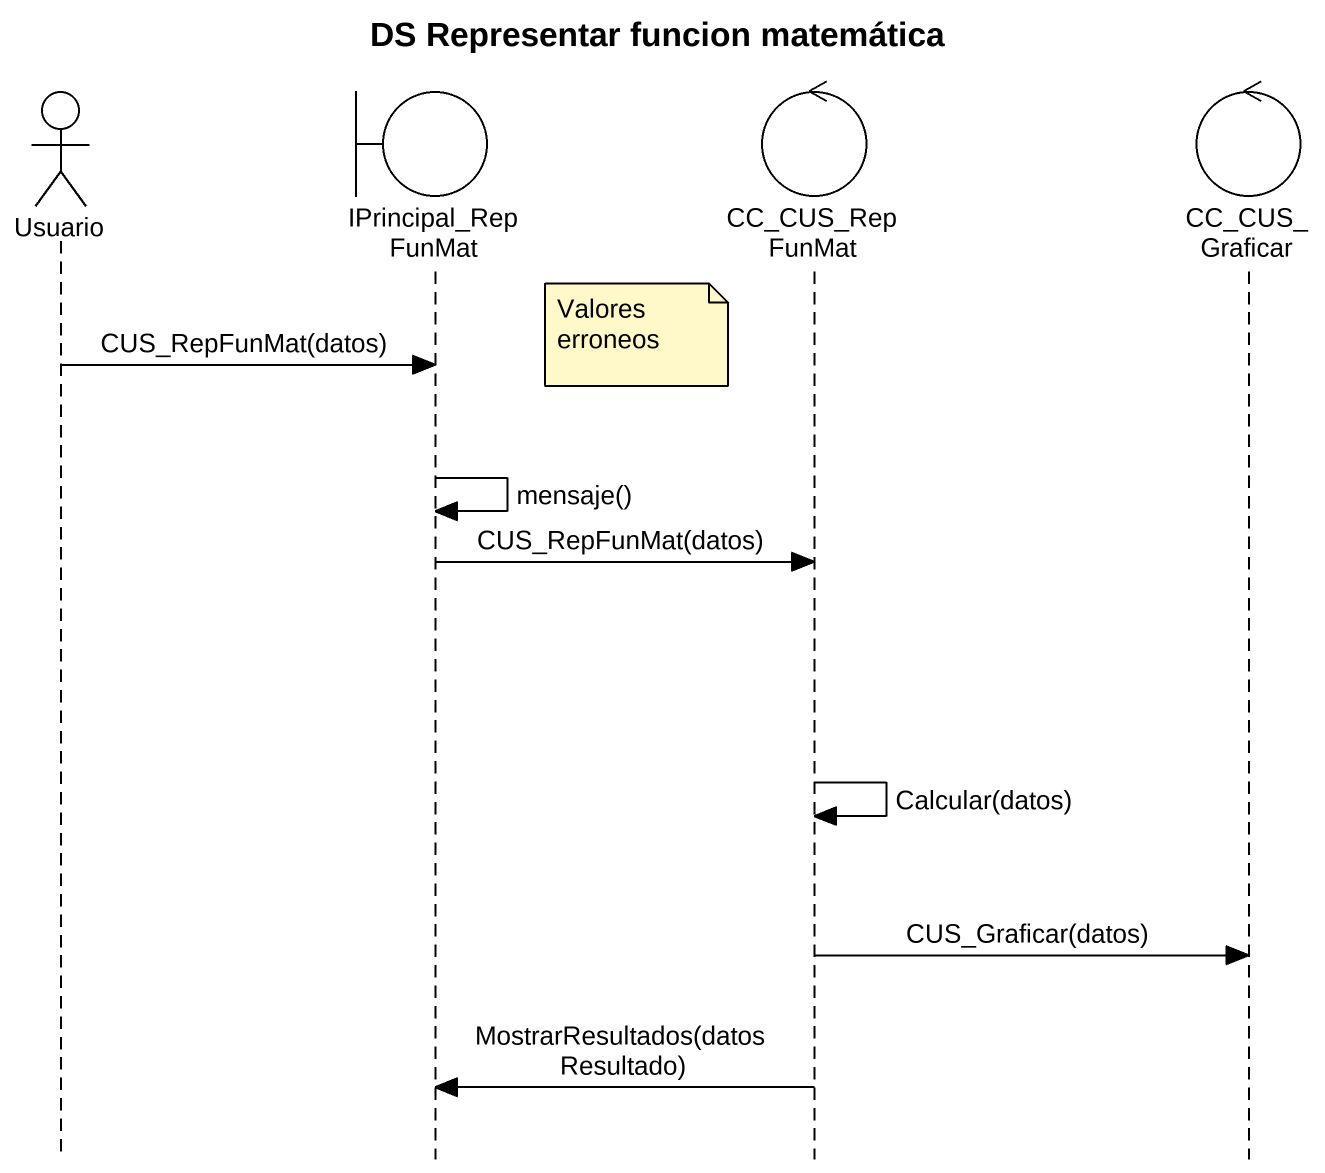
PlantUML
@startuml
title DS Representar funcion matemática
hide footbox
actor Usuario
boundary IPrincipal_RepFunMat
control CC_CUS_RepFunMat
control CC_CUS_Graficar

note left of CC_CUS_RepFunMat : Valores erroneos
Usuario -> IPrincipal_RepFunMat : CUS_RepFunMat(datos)
IPrincipal_RepFunMat -> IPrincipal_RepFunMat : mensaje()
IPrincipal_RepFunMat -> CC_CUS_RepFunMat : CUS_RepFunMat(datos)
CC_CUS_RepFunMat -> CC_CUS_RepFunMat : Calcular(datos)
CC_CUS_RepFunMat -> CC_CUS_Graficar : CUS_Graficar(datos)
CC_CUS_RepFunMat -> IPrincipal_RepFunMat : MostrarResultados(datosResultado)
@enduml
